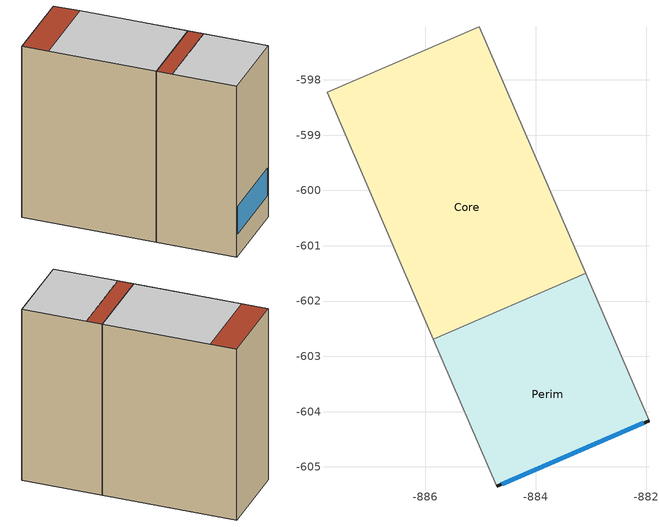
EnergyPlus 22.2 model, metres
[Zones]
Core
 floor adiabatic (Boston_Off_Inf_0): -887.39,-599.12 -884.64,-597.93 -883.1,-601.5 -885.86,-602.69 z12.55
 floor ground (Boston_Off_Gro_0): -887.78,-598.22 -885.02,-597.04 -884.64,-597.93 -887.39,-599.12 z12.55
 wall to Perim (Boston_Off_Par_0): -885.86,-602.69 -883.1,-601.5 z12.55:19.15
 wall adiabatic (Boston_Off_Par_0): -883.1,-601.5 -885.02,-597.04 -887.78,-598.22 -885.86,-602.69 z12.55:19.15
 ceiling adiabatic (Boston_Off_Inf_0): -883.1,-601.5 -884.64,-597.93 -887.39,-599.12 -885.86,-602.69 z19.15
 roof outside (Boston_Off_Rof_0): -884.64,-597.93 -885.02,-597.04 -887.78,-598.22 -887.39,-599.12 z19.15
Perim
 floor adiabatic (Boston_Off_Inf_0): -885.63,-603.22 -882.87,-602.03 -881.95,-604.16 -884.71,-605.35 z12.55
 floor ground (Boston_Off_Gro_0): -885.86,-602.69 -883.1,-601.5 -882.87,-602.03 -885.63,-603.22 z12.55
 wall outside (Boston_Off_Fac_0): -884.71,-605.35 -881.95,-604.16 z12.55:19.15
 wall adiabatic (Boston_Off_Par_0): -881.95,-604.16 -883.1,-601.5 / -885.86,-602.69 -884.71,-605.35 z12.55:19.15
 window (Boston_Dbl_Air_Cl): -884.62,-605.31 -882.05,-604.2 z13.4:14.46
 ceiling adiabatic (Boston_Off_Inf_0): -881.95,-604.16 -882.87,-602.03 -885.63,-603.22 -884.71,-605.35 z19.15
 roof outside (Boston_Off_Rof_0): -882.87,-602.03 -883.1,-601.5 -885.86,-602.69 -885.63,-603.22 z19.15
[Building]
Building: 0, Suburbs, 0.04, 0.4, FullExterior, 25
[Site:GroundReflectance]
0.2, 0.2, 0.2, 0.2, 0.2, 0.2, 0.2, 0.2, 0.2, 0.2, 0.2, 0.2
[Site:GroundReflectance:SnowModifier]
1, 1
[Site:GroundTemperature:BuildingSurface]
18
[Construction]
Boston_Dbl_Air_Cl: SimpleGlazing
Boston_Off_Fac_0: Boston_Clay_Brick_H_0.06_Boston_Off_Fac_0, Boston_XPS_Board_0.02_Boston_Off_Fac_0, Boston_Concrete_Block_H_0.15_Boston_Off_Fac_0, Boston_Fiberglass_Batts_0.05_Boston_Off_Fac_0, Boston_Gypsum_Board_0.015_Boston_Off_Fac_0
Boston_Off_Gro_0: Boston_XPS_Board_0.02_Boston_Off_Gro_0, Boston_Concrete_RC_Dense_0.15_Boston_Off_Gro_0, Boston_Concrete_MC_Light_0.04_Boston_Off_Gro_0, Boston_Cement_Mortar_0.03_Boston_Off_Gro_0, Boston_Ceramic_Tile_0.02_Boston_Off_Gro_0
Boston_Off_Inf_0: Boston_Urethane_Carpet_0.02_Boston_Off_Inf_0, Boston_Cement_Mortar_0.02_Boston_Off_Inf_0, Boston_Concrete_RC_Dense_0.15_Boston_Off_Inf_0, Boston_Air_Floor_15cm_0.15_Boston_Off_Inf_0, Boston_Gypsum_Board_0.02_Boston_Off_Inf_0
Boston_Off_Par_0: Boston_Gypsum_Plaster_0.02_Boston_Off_Par_0, Boston_Softwood_General_0.02_Boston_Off_Par_0, Boston_Gypsum_Plaster_0.02_Boston_Off_Par_0
Boston_Off_Rof_0: Boston_XPS_Board_0.1_Boston_Off_Rof_0, Boston_Concrete_MC_Light_0.15_Boston_Off_Rof_0, Boston_Concrete_RC_Dense_0.2_Boston_Off_Rof_0, Boston_Air_Floor_15cm_0.15_Boston_Off_Rof_0, Boston_Gypsum_Board_0.02_Boston_Off_Rof_0
Boston_Off_Thm_0: Boston_Gypsum_Plaster_0.02_Boston_Off_Thm_0, Boston_Softwood_General_0.02_Boston_Off_Thm_0, Boston_Gypsum_Plaster_0.02_Boston_Off_Thm_0
[Material]
Boston_Air_Floor_15cm_0.15_Boston_Off_Inf_0; Boston_Air_Floor_15cm_0.15_Boston_Off_Rof_0: Rough, 0.15, 0.7, 1.2, 1000, 0.01, 0.7, 0.7
Boston_Cement_Mortar_0.02_Boston_Off_Inf_0: Rough, 0.02, 0.8, 1900, 840, 0.9, 0.8, 0.8
Boston_Cement_Mortar_0.03_Boston_Off_Gro_0: Rough, 0.03, 0.8, 1900, 840, 0.9, 0.8, 0.8
Boston_Ceramic_Tile_0.02_Boston_Off_Gro_0: Rough, 0.02, 0.8, 2243, 840, 0.9, 0.4, 0.4
Boston_Clay_Brick_H_0.06_Boston_Off_Fac_0: Rough, 0.06, 0.41, 1000, 920, 0.9, 0.5, 0.5
Boston_Concrete_Block_H_0.15_Boston_Off_Fac_0: Rough, 0.15, 1.25, 880, 840, 0.9, 0.7, 0.7
Boston_Concrete_MC_Light_0.04_Boston_Off_Gro_0: Rough, 0.04, 1.65, 2100, 1040, 0.9, 0.7, 0.7
Boston_Concrete_MC_Light_0.15_Boston_Off_Rof_0: Rough, 0.15, 1.65, 2100, 1040, 0.9, 0.7, 0.7
Boston_Concrete_RC_Dense_0.2_Boston_Off_Rof_0: Rough, 0.2, 1.75, 2400, 840, 0.9, 0.7, 0.7
Boston_Concrete_RC_Dense_0.15_Boston_Off_Gro_0; Boston_Concrete_RC_Dense_0.15_Boston_Off_Inf_0: Rough, 0.15, 1.75, 2400, 840, 0.9, 0.7, 0.7
Boston_Fiberglass_Batts_0.05_Boston_Off_Fac_0: Rough, 0.003, 0.043, 12, 840, 0.9, 0.6, 0.6
Boston_Gypsum_Board_0.02_Boston_Off_Inf_0; Boston_Gypsum_Board_0.02_Boston_Off_Rof_0: Rough, 0.02, 0.16, 950, 840, 0.9, 0.6, 0.6
Boston_Gypsum_Board_0.015_Boston_Off_Fac_0: Rough, 0.015, 0.16, 950, 840, 0.9, 0.6, 0.6
Boston_Gypsum_Plaster_0.02_Boston_Off_Par_0; Boston_Gypsum_Plaster_0.02_Boston_Off_Thm_0: Rough, 0.02, 0.42, 900, 840, 0.9, 0.7, 0.7
Boston_Softwood_General_0.02_Boston_Off_Par_0: Rough, 0.017, 0.13, 496, 1630, 0.9, 0.6, 0.6
Boston_Softwood_General_0.02_Boston_Off_Thm_0: Rough, 0.02, 0.13, 496, 1630, 0.9, 0.6, 0.6
Boston_Urethane_Carpet_0.02_Boston_Off_Inf_0: Rough, 0.02, 0.045, 110, 840, 0.9, 0.7, 0.7
Boston_XPS_Board_0.1_Boston_Off_Rof_0: Rough, 0.049, 0.037, 40, 1200, 0.6, 0.6, 0.6
Boston_XPS_Board_0.02_Boston_Off_Fac_0; Boston_XPS_Board_0.02_Boston_Off_Gro_0: Rough, 0.02, 0.037, 40, 1200, 0.6, 0.6, 0.6
[WindowMaterial:SimpleGlazingSystem]
SimpleGlazing: 5.78, 0.82, 0.8
[DesignSpecification:OutdoorAir]
CoreMinFreshAir; PerimMinFreshAir: Sum, 0.002, 0.002, , , AllOn
[ElectricEquipment]
Core Equipment 1: Core, AllOn, Watts/Area, , 55, , 0, 0.2, 0
Perim Equipment 1: Perim, AllOn, Watts/Area, , 55, , 0, 0.2, 0
[EnergyManagementSystem:Sensor]
OutdoorRelHumid: Environment; Site Outdoor Air Relative Humidity
OutdoorTemp: Environment; Site Outdoor Air Drybulb Temperature
[InternalMass]
CoreInternalMass: Boston_Off_Thm_0, Core, , 15.2989
PerimInternalMass: Boston_Off_Thm_0, Perim, , 9.13461
[Lights]
Core General lighting: Core, AllOn, Watts/Area, , 12, , 0, 0.42, 0.18, 1
Perim General lighting: Perim, AllOn, Watts/Area, , 12, , 0, 0.42, 0.18, 1
[People]
People Core: Core, AllOn, People/Area, , 0.25, , 0.3, Autocalculate, CorePeopleActivity, 3.82e-8, No, ZoneAveraged, , CoreWorkEfficiency, DynamicClothingModelASHRAE55, , , CoreAirVelocity, AdaptiveASH55
People Perim: Perim, AllOn, People/Area, , 0.25, , 0.3, Autocalculate, PerimPeopleActivity, 3.82e-8, No, ZoneAveraged, , PerimWorkEfficiency, DynamicClothingModelASHRAE55, , , PerimAirVelocity, AdaptiveASH55
[ThermostatSetpoint:DualSetpoint]
Dual Setpoint - Zone Core: CoreHeating_SP_Sch, CoreCooling_SP_Sch
Dual Setpoint - Zone Perim: PerimHeating_SP_Sch, PerimCooling_SP_Sch
[WaterUse:Equipment]
DHW Core: DHW Core, 3.15e-06, Boston_Off_Y_Dhw, DHW Supply Temperature Core, DHW Supply Temperature Core, DHW Mains Temperature Core
DHW Perim: DHW Perim, 3.15e-06, Boston_Off_Y_Dhw, DHW Supply Temperature Perim, DHW Supply Temperature Perim, DHW Mains Temperature Perim
[Zone]
Core: 0, 0, 0, 0, 1, 1, , 96.0833, 14.5704, TARP, DOE-2
Perim: 0, 0, 0, 0, 1, 1, , 57.369, 8.69963, TARP, DOE-2
[ZoneControl:Thermostat]
Core Thermostat: Core, CoreZoneControlTypeSched, ThermostatSetpoint:DualSetpoint, Dual Setpoint - Zone Core
Perim Thermostat: Perim, PerimZoneControlTypeSched, ThermostatSetpoint:DualSetpoint, Dual Setpoint - Zone Perim
[Zone equipment]
Core: Core Ideal Loads Air
Perim: Perim Ideal Loads Air
[ZoneHVAC:IdealLoadsAirSystem]
Core Ideal Loads Air: , Node Core In, , , 30, 18, 0.01, 0.008, NoLimit, 100, , NoLimit, 100, , AllOn, AllOn, None, , None, CoreMinFreshAir, Core_OutDoorInlet, OccupancySchedule, NoEconomizer, None, 0.7, 0.65
Perim Ideal Loads Air: , Node Perim In, , , 30, 18, 0.01, 0.008, NoLimit, 100, , NoLimit, 100, , AllOn, AllOn, None, , None, PerimMinFreshAir, Perim_OutDoorInlet, OccupancySchedule, NoEconomizer, None, 0.7, 0.65
[ZoneInfiltration:DesignFlowRate]
CoreInfiltration: Core, On, AirChanges/Hour, , , , 0, 1, 0, 0, 0
PerimInfiltration: Perim, On, AirChanges/Hour, , , , 2, 1, 0, 0, 0
[Schedule:Constant]
CoreAirVelocity; PerimAirVelocity: Any Number, 0.2
CoreCooling_SP_Sch; CoreHeating_SP_Sch; PerimCooling_SP_Sch; PerimHeating_SP_Sch: 24
CorePeopleActivity; PerimPeopleActivity: Any Number, 125.28
CoreWorkEfficiency; PerimWorkEfficiency: Any Number, 0
CoreZoneControlTypeSched; PerimZoneControlTypeSched: Any Number, 4
DHW Mains Temperature Core; DHW Mains Temperature Perim: Temperature, 16
DHW Supply Temperature Core; DHW Supply Temperature Perim: 65
On: On/Off, 1
[Schedule:Day:Hourly]
AllOn: Fraction, 1, 1, 1, 1, 1, 1, 1, 1, 1, 1, 1, 1, 1, 1, 1, 1, 1, 1, 1, 1, 1, 1, 1, 1
Boston_Off_D_Dhw_WD: Fraction, 0, 0, 0, 0, 0, 0, 0.2, 0.4, 0.4, 0.4, 0.4, 0.6, 0.6, 0.4, 0.4, 0.4, 0.4, 0.4, 0.4, 0.2, 0, 0, 0, 0
Boston_Off_D_Dhw_WE: Fraction, 0, 0, 0, 0, 0, 0, 0.1, 0.1, 0.1, 0.1, 0.1, 0.1, 0.1, 0.1, 0.1, 0.1, 0.1, 0.1, 0.1, 0.1, 0, 0, 0, 0
[Schedule:Week:Daily]
AllOn: AllOn, AllOn, AllOn, AllOn, AllOn, AllOn, AllOn, AllOn, AllOn, AllOn, AllOn, AllOn
Boston_Off_Y_Dhw0: Boston_Off_D_Dhw_WE, Boston_Off_D_Dhw_WD, Boston_Off_D_Dhw_WD, Boston_Off_D_Dhw_WD, Boston_Off_D_Dhw_WD, Boston_Off_D_Dhw_WD, Boston_Off_D_Dhw_WE, Boston_Off_D_Dhw_WE, Boston_Off_D_Dhw_WD, Boston_Off_D_Dhw_WD, Boston_Off_D_Dhw_WD, Boston_Off_D_Dhw_WD
[Schedule:Year]
AllOn: Fraction, AllOn, 1, 1, 12, 31
Boston_Off_Y_Dhw: Fraction, Boston_Off_Y_Dhw0, 1, 1, 12, 31
